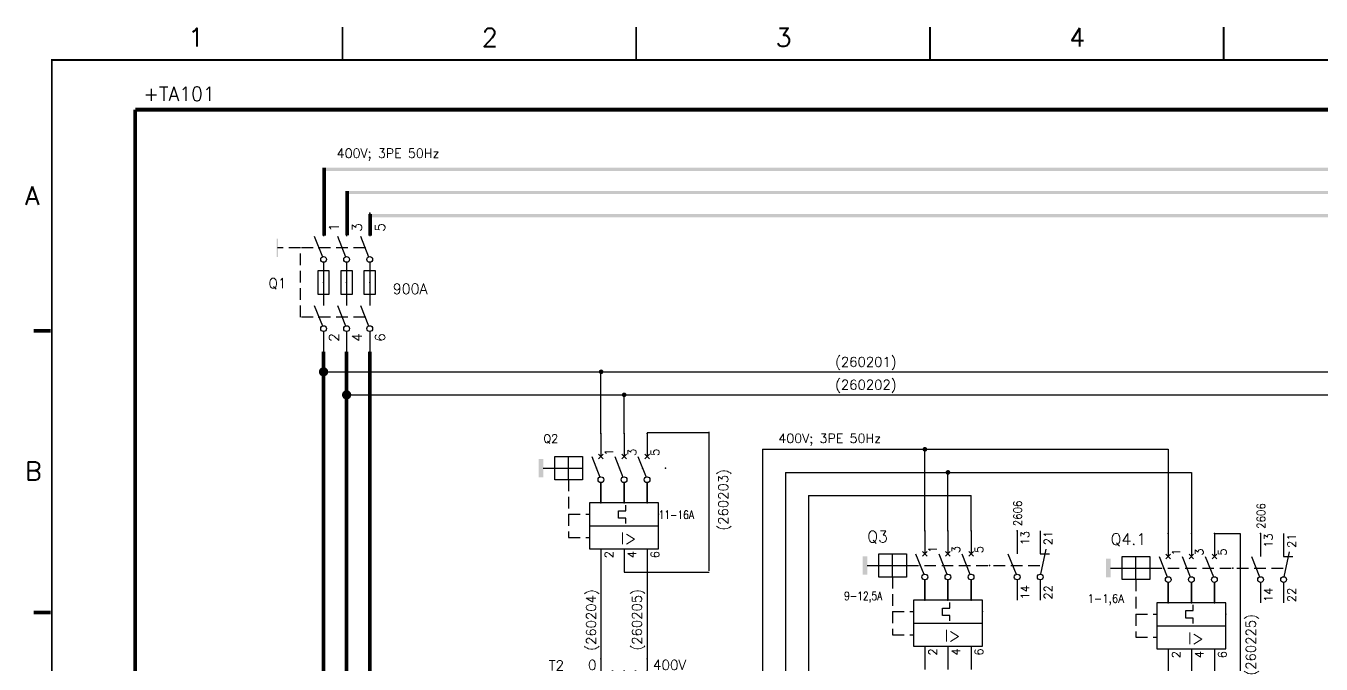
# Model space of a CAD drawing. Extents: x -26 to 492, y -34 to 342.
# Drawn here: x -26.3 to 254.3, y 203.5 to 341.8 of the extents above; entities that cross this region are included whole.
import ezdxf
from ezdxf.enums import TextEntityAlignment as Align

# ---------------------------------------------------------------- set-up
doc = ezdxf.new("R2010")
doc.units = 0
doc.header["$LTSCALE"] = 10
doc.header["$MEASUREMENT"] = 0
doc.linetypes.add('DASHDOT', pattern=[1, 0.5, -0.25, 0, -0.25])
doc.linetypes.add('HIDDEN', pattern=[0.375, 0.25, -0.125])
doc.layers.get('0').update_dxf_attribs({"linetype": 'CONTINUOUS'})
for name, color, linetype in [('$MKLNK', 7, 'HIDDEN'), ('1', 7, 'CONTINUOUS'), ('10', 5, 'CONTINUOUS'), ('102', 7, 'CONTINUOUS'), ('2', 7, 'CONTINUOUS'), ('4', 7, 'HIDDEN'), ('8', 1, 'CONTINUOUS'), ('9', 6, 'CONTINUOUS'), ('DIBUJO', 7, 'CONTINUOUS'), ('NODE', 7, 'CONTINUOUS')]:
    doc.layers.add(name, color=color, linetype=linetype)
doc.styles.add('ROMANS', font='romans')
doc.styles.get("Standard").update_dxf_attribs({"font": 'simplex'})

# ---------------------------------------------------------------- blocks, each defined once
blk = doc.blocks.new('NOD', base_point=(237.5, 170))
at = {"layer": 'NODE'}
blk.add_point((237.5, 170), dxfattribs=at)
blk = doc.blocks.new('IATR1A1C')
for p, q in [((0, -7.5), (0, -3.14)), ((5, -7.5), (5, -3.14)), ((10, -7.5), (10, -3.12)), ((0, -17.5), (0, -22.5)), ((5, -17.5), (5, -22.5)), ((10, -17.5), (10, -22.5))]:
    blk.add_line(p, q)
for p in [(-2.5, -10), (12.5, -10)]:
    blk.add_point(p)
at = {"layer": '102'}
for p, q in [((0, 7.5), (0, 2.5)), ((5, 7.5), (5, 2.5)), ((10, 7.5), (10, 2.5)), ((20, 7.5), (20, 2.5)), ((25, 7.5), (25, 2.5)), ((25.13, -1.89), (26.25, 3.5)), ((-2, 2.5), (-0.23, -1.92)), ((3, 2.5), (4.77, -1.92)), ((8, 2.5), (9.77, -1.92)), ((18, 2.5), (19.77, -1.92)), ((25, 2.5), (27, 2.5)), ((0, -3.12), (0, -7.5)), ((5, -3.12), (5, -7.5)), ((10, -3.12), (10, -7.5)), ((20, -3.12), (20, -7.5)), ((25, -3.12), (25, -7.5)), ((12.5, -7.5), (-2.5, -7.5)), ((-2.5, -7.5), (-2.5, -12.5)), ((5.42, -9.22), (5.42, -8)), ((12.5, -12.5), (12.5, -7.5)), ((3.82, -9.22), (5.42, -9.22)), ((3.82, -10.82), (3.82, -9.22)), ((5.42, -10.82), (3.82, -10.82)), ((5.42, -12), (5.42, -10.82)), ((-2.5, -12.5), (12.5, -12.5)), ((-2.5, -12.5), (-2.5, -17.5)), ((12.5, -17.5), (12.5, -12.5)), ((-2.5, -17.5), (12.5, -17.5))]:
    blk.add_line(p, q, dxfattribs=at)
for centre in [(0, -2.5), (5, -2.5), (10, -2.5), (20, -2.5), (25, -2.5)]:
    blk.add_circle(centre, 0.625, dxfattribs=at)
for p in [(-1, 0), (4, 0), (9, 0), (14, 0), (19, 0)]:
    blk.add_point(p, dxfattribs=at)
at = {"layer": '2', "linetype": 'HIDDEN'}
for p, q in [((-3.86, 0), (25.46, 0)), ((-7, -2.5), (-7, -15)), ((-7, -10), (-2.5, -10)), ((-7, -15), (-2.5, -15))]:
    blk.add_line(p, q, dxfattribs=at)
at = {"layer": '2'}
blk.add_trace([(-12.5, 2), (-13.5, 2), (-12.5, -2), (-13.5, -2)], dxfattribs=at)
at = {"layer": 'DIBUJO'}
for p, q in [((0.5, 3), (-0.5, 2)), ((-0.5, 3), (0.5, 2)), ((4.5, 3), (5.5, 2)), ((5.5, 3), (4.5, 2)), ((9.5, 3), (10.5, 2)), ((10.5, 3), (9.5, 2)), ((-12.5, 0), (-4, 0)), ((-10, -2.5), (-10, 2.5)), ((-10, 2.5), (-4, 2.5)), ((-7, -2.5), (-7, 2.5)), ((-4, 2.5), (-4, -2.5)), ((-4, -2.5), (-10, -2.5))]:
    blk.add_line(p, q, dxfattribs=at)
at = {"layer": '2'}
for p in [(0, 7.5), (5, 7.5), (10, 7.5), (20, 7.5), (0, -7.5), (5, -7.5), (10, -7.5)]:
    blk.add_blockref('NOD', p, dxfattribs=at)
at = {"layer": '102'}
blk.add_text('I>', height=2.52, dxfattribs=at).set_placement((5.97, -16.49), align=Align.CENTER)
at = {"layer": 'DIBUJO', "color": 1, "style": 'ROMANS'}
for s, p in [('13', (22.61, 4.39)), ('21', (27.61, 4.39)), ('1', (2.61, 2.68)), ('3', (7.61, 2.68)), ('5', (12.61, 2.68)), ('14', (22.61, -7.37)), ('22', (27.61, -7.37)), ('2', (2.61, -19.52)), ('4', (7.61, -19.52)), ('6', (12.61, -19.52))]:
    blk.add_text(s, height=1.8, rotation=90, dxfattribs=at).set_placement(p)
at = {"layer": 'DIBUJO', "color": 6, "style": 'ROMANS', "width": 0.8}
for p in [(21, 8.5), (26, 8.5)]:
    blk.add_attdef('PAGCAUXABIERTO1', p, '', height=1.8, rotation=90, dxfattribs=at)
at = {"layer": 'DIBUJO', "color": 6, "style": 'ROMANS'}
blk.add_attdef('REFERENCIA', (-12.5, 5.5), '', height=1.8, dxfattribs=at)
at = {"layer": 'DIBUJO', "color": 6, "style": 'ROMANS', "width": 0.8}
blk.add_attdef('REGULACION', (13.5, -11), '', height=1.8, dxfattribs=at)
blk = doc.blocks.new('$71301MS')
at = {"layer": '$MKLNK'}
blk.add_line((9, -7.5), (-5, -7.5), dxfattribs=at)
for p, q in [((0, 0), (0, -5)), ((5, 0), (5, -5)), ((10, 0), (10, -5)), ((0, -10.62), (0, -15)), ((5, -10.62), (5, -15)), ((10, -10.62), (10, -15))]:
    blk.add_line(p, q)
at = {"layer": '102'}
for p, q in [((-2, -5), (-0.23, -9.42)), ((3, -5), (4.77, -9.42)), ((8, -5), (9.77, -9.42))]:
    blk.add_line(p, q, dxfattribs=at)
for centre in [(0, -10), (5, -10), (10, -10)]:
    blk.add_circle(centre, 0.625, dxfattribs=at)
for p in [(-1, -7.5), (4, -7.5), (9, -7.5)]:
    blk.add_point(p, dxfattribs=at)
at = {"layer": '2'}
for p in [(0, 0), (5, 0), (10, 0), (0, -15), (5, -15), (10, -15)]:
    blk.add_blockref('NOD', p, dxfattribs=at)
at = {"layer": '8', "flags": 8}
for tag, p in [('1A', (3.32, -4)), ('3A', (8.32, -4)), ('5A', (13.32, -4))]:
    blk.add_attdef(tag, p, '', height=2.15, rotation=90, dxfattribs=at)
for tag, p in [('2A', (3.32, -11)), ('4A', (8.32, -11)), ('6A', (13.32, -11))]:
    blk.add_attdef(tag, text='', height=2.15, rotation=90, dxfattribs=at).set_placement(p, align=Align.RIGHT)
at = {"layer": '9'}
blk.add_attdef('ID', text='', height=2.15, rotation=90, dxfattribs=at).set_placement((-7.25, -7.5), align=Align.CENTER)
blk = doc.blocks.new('$060303')
at = {"layer": '2'}
for p, q in [((0, 0), (2.5, 0)), ((0, -10), (2.5, -10))]:
    blk.add_line(p, q, dxfattribs=at)
for centre in [(2.5, -1.25), (2.5, -3.75), (2.5, -6.25), (2.5, -8.75)]:
    blk.add_arc(centre, 1.25, 270, 90, dxfattribs=at)
for p in [(0, 0), (0, -10)]:
    blk.add_blockref('NOD', p, dxfattribs=at)
at = {"layer": '8'}
for tag, p in [('1A', (1.5, -3.325)), ('2A', (1.5, -13.325))]:
    blk.add_attdef(tag, text='', height=2.15, dxfattribs=at).set_placement(p, align=Align.RIGHT)
at = {"layer": '9'}
blk.add_attdef('ID', text='', height=2.15, dxfattribs=at).set_placement((0, 1.175), align=Align.CENTER)
blk = doc.blocks.new('KK')
for p, q in [((170.54, 197.03), (170.54, 201.39)), ((175.54, 197.03), (175.54, 201.39)), ((180.54, 197.03), (180.54, 201.41)), ((170.54, 187.03), (170.54, 182.03)), ((175.54, 187.03), (175.54, 182.03)), ((180.54, 187.03), (180.54, 182.03))]:
    blk.add_line(p, q)
for p in [(168.04, 194.53), (183.04, 194.53)]:
    blk.add_point(p)
at = {"layer": '102'}
for p, q in [((170.54, 212.03), (170.54, 207.03)), ((175.54, 212.03), (175.54, 207.03)), ((180.54, 212.03), (180.54, 207.03)), ((168.54, 207.03), (170.31, 202.61)), ((173.54, 207.03), (175.31, 202.61)), ((178.54, 207.03), (180.31, 202.61)), ((170.54, 201.4), (170.54, 197.03)), ((175.54, 201.4), (175.54, 197.03)), ((180.54, 201.4), (180.54, 197.03)), ((183.04, 197.03), (168.04, 197.03)), ((168.04, 197.03), (168.04, 192.03)), ((175.96, 195.31), (175.96, 196.53)), ((183.04, 192.03), (183.04, 197.03)), ((174.36, 195.31), (175.96, 195.31)), ((174.36, 193.71), (174.36, 195.31)), ((175.96, 193.71), (174.36, 193.71)), ((175.96, 192.53), (175.96, 193.71)), ((168.04, 192.03), (183.04, 192.03)), ((168.04, 192.03), (168.04, 187.03)), ((183.04, 187.03), (183.04, 192.03)), ((168.04, 187.03), (183.04, 187.03))]:
    blk.add_line(p, q, dxfattribs=at)
for centre in [(170.54, 202.03), (175.54, 202.03), (180.54, 202.03)]:
    blk.add_circle(centre, 0.625, dxfattribs=at)
for p in [(169.54, 204.53), (174.54, 204.53), (179.54, 204.53), (184.54, 204.53)]:
    blk.add_point(p, dxfattribs=at)
at = {"layer": '2', "linetype": 'HIDDEN'}
for p, q in [((163.54, 202.03), (163.54, 189.53)), ((163.54, 194.53), (168.04, 194.53)), ((163.54, 189.53), (168.04, 189.53))]:
    blk.add_line(p, q, dxfattribs=at)
at = {"layer": '2'}
blk.add_trace([(158.04, 206.53), (157.04, 206.53), (158.04, 202.53), (157.04, 202.53)], dxfattribs=at)
at = {"layer": 'DIBUJO'}
for p, q in [((160.54, 202.03), (160.54, 207.03)), ((160.54, 207.03), (166.54, 207.03)), ((163.54, 202.03), (163.54, 207.03)), ((166.54, 207.03), (166.54, 202.03)), ((171.04, 207.53), (170.04, 206.53)), ((170.04, 207.53), (171.04, 206.53)), ((175.04, 207.53), (176.04, 206.53)), ((176.04, 207.53), (175.04, 206.53)), ((180.04, 207.53), (181.04, 206.53)), ((181.04, 207.53), (180.04, 206.53)), ((158.04, 204.53), (166.54, 204.53)), ((166.54, 202.03), (160.54, 202.03))]:
    blk.add_line(p, q, dxfattribs=at)
at = {"layer": '2'}
for p in [(170.54, 212.03), (175.54, 212.03), (180.54, 212.03), (170.54, 197.03), (175.54, 197.03), (180.54, 197.03)]:
    blk.add_blockref('NOD', p, dxfattribs=at)
at = {"layer": '102'}
blk.add_text('I>', height=2.52, dxfattribs=at).set_placement((176.51, 188.04), align=Align.CENTER)
at = {"layer": 'DIBUJO', "color": 1, "style": 'ROMANS'}
for s, p in [('1', (173.15, 207.2)), ('3', (178.15, 207.2)), ('5', (183.15, 207.2)), ('2', (173.15, 185.01)), ('4', (178.15, 185.01)), ('6', (183.15, 185.01))]:
    blk.add_text(s, height=1.8, rotation=90, dxfattribs=at).set_placement(p)
at = {"layer": 'DIBUJO', "color": 6, "style": 'ROMANS'}
blk.add_attdef('REFERENCIA', (158.04, 210.03), '', height=1.8, dxfattribs=at)
at = {"layer": 'DIBUJO', "color": 6, "style": 'ROMANS', "width": 0.8}
blk.add_attdef('REGULACION', (184.04, 193.53), '', height=1.8, dxfattribs=at)
blk = doc.blocks.new('newcajec')
at = {"layer": '1'}
for points in [[(47.5, 272.5, 0.3, 0.3, 0), (47.5, 277.91, 0.3, 0.3, 0)], [(95.5, 272.5, 0.3, 0.3, 0), (95.5, 277.91, 0.3, 0.3, 0)], [(143.5, 272.5, 0.3, 0.3, 0), (143.5, 277.91, 0.3, 0.3, 0)], [(191.5, 272.5, 0.3, 0.3, 0), (191.5, 277.91, 0.3, 0.3, 0)], [(-2.99, 228.23, 0.6, 0.6, 0), (-0.18, 228.23, 0.6, 0.6, 0)], [(-2.99, 182.23, 0.6, 0.6, 0), (-0.18, 182.23, 0.6, 0.6, 0)]]:
    blk.add_lwpolyline(points, format="xyseb", dxfattribs=at)
at = {"layer": '1', "const_width": 0.3}
blk.add_lwpolyline([(0, 0), (0, 272.5), (383, 272.5), (383, 0)], close=True, dxfattribs=at)
at = {"layer": '1', "style": 'ROMANS'}
for s, p in [('1', (22.29, 274.68)), ('2', (70.29, 274.68)), ('3', (118.29, 274.68)), ('4', (166.29, 274.68)), ('A', (-4.37, 248.84)), ('B', (-4.37, 203.84))]:
    blk.add_text(s, height=3, dxfattribs=at).set_placement(p)
at = {"layer": '10', "style": 'ROMANS'}
for tag, p in [('REV41', (3.5, 18.74)), ('REV43', (77.7, 18.74)), ('REV31', (3.5, 14.58)), ('REV33', (77.7, 14.58)), ('REV21', (3.5, 10.42)), ('REV23', (77.7, 10.42)), ('REV11', (3.5, 6.27)), ('REV13', (77.7, 6.27))]:
    blk.add_attdef(tag, text='', height=2.5, dxfattribs=at).set_placement(p, align=Align.MIDDLE)
for tag, p, height in [('REV42', (8, 17.49), 2.5), ('DOCUMENTTYPE', (216.43, 16.8), 2.5), ('SHEETNAME1', (100.5, 15.83), 2.5), ('DESIGNCHECK', (180.74, 14.83), 2.5), ('NOTA', (305.32, 15.8), 3), ('REV32', (8, 13.33), 2.5), ('OBJECT', (216.43, 12.4), 2.5), ('SHEETNAME2', (100.5, 11.67), 2.5), ('REV22', (8, 9.17), 2.5), ('CUSTOMER', (216.43, 8.08), 2.5), ('ORDER', (305.32, 7.3), 4.5), ('SHEETNAME3', (100.5, 7.51), 2.5), ('DRAWINGCHECK', (180.53, 7.71), 2.5), ('REV12', (8, 5.01), 2.5), ('SHEETNAME4', (100.5, 3.35), 2.5), ('DOCUMENT_ID', (305.32, 0.93), 4.4), ('USER', (180.63, 0.71), 2.5), ('DEPARTMENT', (271.93, 1.05), 2.5)]:
    blk.add_attdef(tag, p, '', height=height, dxfattribs=at)
for tag, width, p, p2 in [('REV44', 1.221199, (84.53, 17.49), (98.48, 17.49)), ('REV34', 1.221199, (84.53, 13.33), (98.48, 13.33)), ('REV24', 1.221199, (84.53, 9.17), (98.48, 9.17)), ('REV14', 1.221199, (84.53, 5.01), (98.48, 5.01)), ('CREATED2', 7.039915, (282.71, 1.05), (301.14, 1.05))]:
    blk.add_attdef(tag, text='', height=2.5, dxfattribs=dict(at, width=width)).set_placement(p, p2, align=Align.FIT)
for tag, p in [('SHEET', (382, 7.43)), ('NEXTSHEET', (382, 0.5))]:
    blk.add_attdef(tag, text='', height=2.5, dxfattribs=at).set_placement(p, align=Align.RIGHT)

msp = doc.modelspace()

# ---------------------------------------------------------------- linework, layer by layer
at = {"layer": '2'}
for p, q in [((39.4, 288.69), (36.9, 288.69)), ((36.9, 288.69), (36.9, 283.69)), ((39.4, 283.69), (39.4, 288.69)), ((41.9, 288.69), (41.9, 283.69)), ((44.4, 288.69), (41.9, 288.69)), ((44.4, 283.69), (44.4, 288.69)), ((46.9, 288.69), (46.9, 283.69)), ((49.4, 288.69), (46.9, 288.69)), ((49.4, 283.69), (49.4, 288.69)), ((36.9, 283.69), (39.4, 283.69)), ((41.9, 283.69), (44.4, 283.69)), ((46.9, 283.69), (49.4, 283.69)), ((221.19, 250.05), (221.19, 231.83)), ((226.19, 245), (226.19, 231.83))]:
    msp.add_line(p, q, dxfattribs=at)
at = {"layer": '2', "color": 7}
for p, q in [((38.15, 266.84), (120.78, 266.84)), ((98.26, 253.47), (98.26, 266.84)), ((120.78, 266.84), (211.14, 266.84)), ((211.14, 266.84), (272.73, 266.84)), ((43.15, 261.84), (216.18, 261.84)), ((103.26, 253.47), (103.26, 261.84)), ((216.18, 261.84), (277.73, 261.84)), ((121.73, 253.59), (108.26, 253.59)), ((121.73, 223.72), (121.73, 253.84)), ((133.23, 250.05), (133.23, 69.49)), ((133.23, 250.05), (168.45, 250.05)), ((168.45, 232.39), (168.45, 250.3)), ((168.45, 250.05), (221.19, 250.05)), ((138.23, 245.05), (138.23, 69.49)), ((138.23, 245.05), (173.45, 245.05)), ((173.45, 232.39), (173.45, 245.3)), ((173.45, 245.05), (216.58, 245.05)), ((216.58, 245.05), (226.19, 245)), ((143.23, 240.05), (143.23, 69.49)), ((143.23, 240.05), (178.45, 240.05)), ((178.45, 232.39), (178.45, 240.05)), ((231.19, 231.83), (236.79, 231.83)), ((236.79, 231.83), (236.79, 201.83)), ((98.26, 223.47), (98.26, 204.67)), ((103.26, 223.47), (121.73, 223.47)), ((108.26, 223.47), (108.26, 204.67))]:
    msp.add_line(p, q, dxfattribs=at)
at = {"layer": '2', "color": 3, "linetype": 'DASHDOT'}
msp.add_lwpolyline([(480.64, 3.28, 0.6, 0.6, 0), (252.86, 3.28, 0.6, 0.6, 0), (252.86, 53.08, 0.84, 0.84, 0), (-2.67, 53.08, 0.84, 0.84, 0), (-2.67, 323.64, 0.84, 0.84, 0)], format="xyseb", dxfattribs=at)
at = {"layer": '2', "color": 3, "linetype": 'DASHDOT', "const_width": 0.84}
msp.add_lwpolyline([(-2.67, 323.64), (480.64, 323.64), (480.64, 3.28)], dxfattribs=at)
at = {"layer": '2', "color": 7}
for points in [[(38.26, 311.03, 0.8, 0.8, 0), (38.26, 296.36, 0.8, 0.8, 0)], [(43.26, 306.03, 0.8, 0.8, 0), (43.26, 296.38, 0.8, 0.8, 0)], [(48.26, 301.03, 0.8, 0.8, 0), (48.26, 296.36, 0.8, 0.8, 0)]]:
    msp.add_lwpolyline(points, format="xyseb", dxfattribs=at)
at = {"layer": '2', "color": 7, "const_width": 0.8}
for points in [[(38.15, 271.19), (38.15, 177.94)], [(43.15, 271.19), (43.15, 177.94)], [(48.15, 271.19), (48.15, 177.94)]]:
    msp.add_lwpolyline(points, dxfattribs=at)
at = {"layer": '2', "color": 7}
for points, const_width in [([(37.65, 266.84, 1), (38.65, 266.84, 1)], 1), ([(98.04, 266.84, 1), (98.54, 266.84, 1)], 0.5), ([(42.65, 261.84, 1), (43.65, 261.84, 1)], 1), ([(103.04, 261.84, 1), (103.54, 261.84, 1)], 0.5), ([(168.2, 250.05, 1), (168.7, 250.05, 1)], 0.5), ([(173.2, 245.05, 1), (173.7, 245.05, 1)], 0.5)]:
    msp.add_lwpolyline(points, format="xyb", close=True, dxfattribs=dict(at, const_width=const_width))
at = {"layer": '2'}
for points in [[(38.26, 311.03), (38.26, 310.33), (342.01, 311.03), (342.01, 310.33)], [(43.28, 306.03), (43.28, 305.33), (342.01, 306.03), (342.01, 305.33)], [(48.29, 301.03), (48.29, 300.33), (342.03, 301.03), (342.03, 300.33)], [(28.3, 295.69), (28, 295.69), (28.3, 291.69), (28, 291.69)]]:
    msp.add_trace(points, dxfattribs=at)
at = {"layer": '4'}
for p, q in [((33.15, 293.69), (28.15, 293.69)), ((33.15, 278.69), (33.15, 293.69))]:
    msp.add_line(p, q, dxfattribs=at)

# ---------------------------------------------------------------- block references
at = {"layer": '2', "color": 7, "xscale": 1.325879114395444, "yscale": 1.325879114395442, "zscale": 1.325879114395444}
msp.add_blockref('newcajec', (-20.72, -26.92), dxfattribs=at)
at = {"layer": '2'}
ref = msp.add_blockref('$71301MS', (38.15, 301.19), dxfattribs=at)
ref.add_attrib('ID', 'Q1', dxfattribs={"layer": '9', "height": 2.15}).set_placement((28.15, 284.94), align=Align.CENTER)
ref.add_attrib('1A', '1', (41.48, 297.19), dxfattribs={"layer": '8', "height": 2.15, "rotation": 90, "flags": 8})
ref.add_attrib('3A', '3', (46.48, 297.19), dxfattribs={"layer": '8', "height": 2.15, "rotation": 90, "flags": 8})
ref.add_attrib('5A', '5', (51.48, 297.19), dxfattribs={"layer": '8', "height": 2.15, "rotation": 90, "flags": 8})
ref = msp.add_blockref('$71301MS', (38.15, 286.19), dxfattribs=at)
ref.add_attrib('2A', '2', dxfattribs={"layer": '8', "height": 2.15, "rotation": 90, "flags": 8}).set_placement((41.48, 275.19), align=Align.RIGHT)
ref.add_attrib('4A', '4', dxfattribs={"layer": '8', "height": 2.15, "rotation": 90, "flags": 8}).set_placement((46.48, 275.19), align=Align.RIGHT)
ref.add_attrib('6A', '6', dxfattribs={"layer": '8', "height": 2.15, "rotation": 90, "flags": 8}).set_placement((51.48, 275.19), align=Align.RIGHT)
at = {"layer": '2', "color": 7}
ref = msp.add_blockref('KK', (-72.28, 41.44), dxfattribs=at)
ref.add_attrib('REFERENCIA', 'Q2', (85.76, 251.47), dxfattribs={"layer": 'DIBUJO', "color": 6, "height": 1.8, "style": 'ROMANS'})
ref.add_attrib('REGULACION', '11-16A', (110.76, 234.97), dxfattribs={"layer": 'DIBUJO', "color": 6, "height": 1.8, "style": 'ROMANS', "width": 0.8})
ref = msp.add_blockref('IATR1A1C', (168.45, 224.89), dxfattribs=at)
ref.add_attrib('REFERENCIA', 'Q3', (155.95, 229.89), dxfattribs={"layer": 'DIBUJO', "color": 6, "height": 2.5, "style": 'ROMANS'})
ref.add_attrib('REGULACION', '9-12,5A', (150.95, 217.39), dxfattribs={"layer": 'DIBUJO', "color": 6, "height": 1.8, "style": 'ROMANS', "width": 0.8})
ref.add_attrib('PAGCAUXABIERTO1', '2606', (189.45, 233.39), dxfattribs={"layer": 'DIBUJO', "color": 6, "height": 1.8, "rotation": 90, "style": 'ROMANS', "width": 0.9})
ref = msp.add_blockref('IATR1A1C', (221.19, 224.33), dxfattribs=at)
ref.add_attrib('REFERENCIA', 'Q4.1', (208.69, 229.33), dxfattribs={"layer": 'DIBUJO', "color": 6, "height": 2.5, "style": 'ROMANS'})
ref.add_attrib('REGULACION', '1-1,6A', (203.69, 216.83), dxfattribs={"layer": 'DIBUJO', "color": 6, "height": 1.8, "style": 'ROMANS', "width": 0.9})
ref.add_attrib('PAGCAUXABIERTO1', '2606', (242.19, 232.83), dxfattribs={"layer": 'DIBUJO', "color": 6, "height": 1.8, "rotation": 90, "style": 'ROMANS', "width": 0.9})
ref = msp.add_blockref('$060303', (108.26, 204.67), dxfattribs=dict(at, rotation=270))
ref.add_attrib('ID', 'T2', dxfattribs={"layer": '9', "height": 2.15}).set_placement((88.61, 202.17), align=Align.CENTER)
ref.add_attrib('1A', '400V', dxfattribs={"layer": '8', "height": 2.15}).set_placement((116.72, 202.27), align=Align.RIGHT)
ref.add_attrib('2A', '0', dxfattribs={"layer": '8', "height": 2.15}).set_placement((97.3, 202.27), align=Align.RIGHT)

# ---------------------------------------------------------------- texts
msp.add_text('900A', height=2.25).set_placement((53.15, 283.69))
at = {"layer": '2', "color": 6}
for s, height, p in [('+TA101', 3, (-0.85, 325.56)), ('(260201)', 2.1, (149, 267.93)), ('(260202)', 2.1, (149, 262.98))]:
    msp.add_text(s, height=height, dxfattribs=at).set_placement(p)
at = {"layer": '2', "color": 7}
for p in [(41.02, 313.18), (136.72, 251.42)]:
    msp.add_text('400V; 3PE 50Hz', height=2, dxfattribs=at).set_placement(p)
at = {"layer": '2', "color": 6}
for s, p in [('(260203)', (125.8, 232.44)), ('(260204)', (97.17, 206.41)), ('(260205)', (107.1, 206.46)), ('(260225)', (240.13, 201.04))]:
    msp.add_text(s, height=2.1, rotation=90, dxfattribs=at).set_placement(p)

doc.saveas('drawing.dxf')
